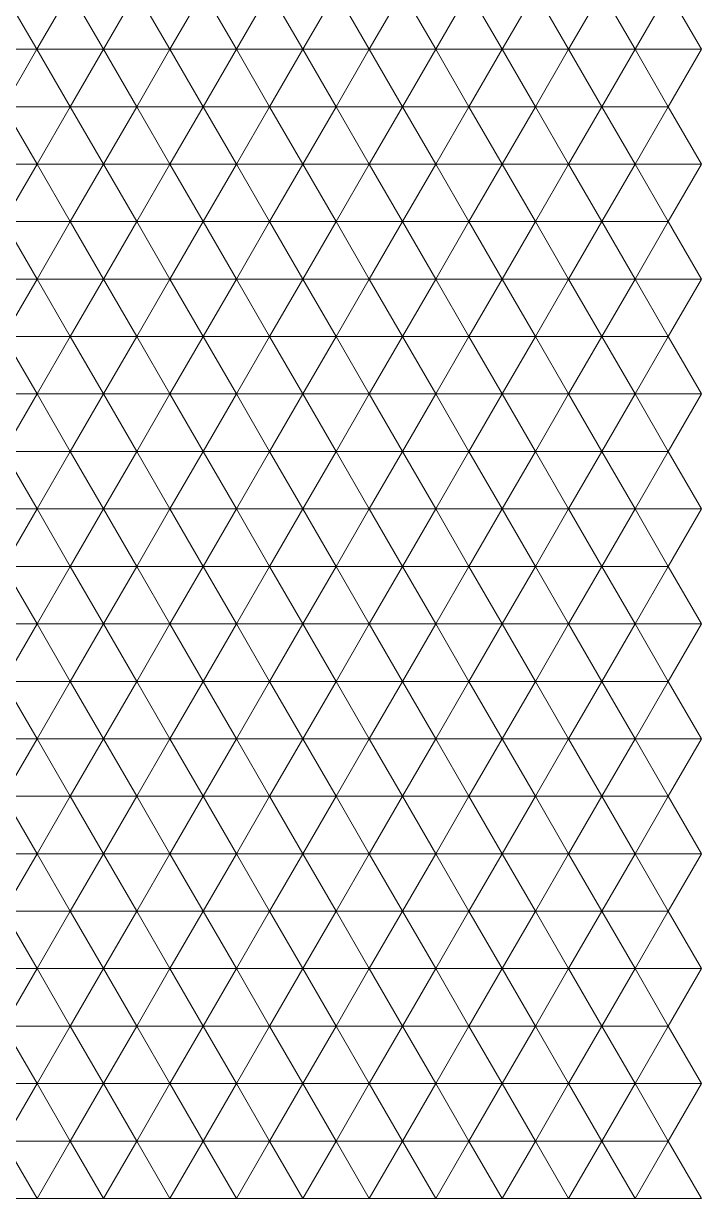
# Model space of a CAD drawing. Extents: x 1.2 to 53.9, y -43.5 to 3.2.
# Drawn here: x 21.787 to 23.831, y -43.174 to -39.633 of the extents above; entities that cross this region are included whole.
import ezdxf

# ---------------------------------------------------------------- set-up
doc = ezdxf.new("R2010")
doc.units = 0
doc.header["$MEASUREMENT"] = 0
doc.layers.add('layer', color=7, linetype='Continuous')

msp = doc.modelspace()

# ---------------------------------------------------------------- linework, layer by layer
at = {"layer": 'layer', "color": 47, "lineweight": 9}
for points in [[(21.6274, -39.7105), (21.8277, -39.7104), (21.7271, -39.5375)], [(21.7271, -39.5375), (21.8277, -39.7104), (21.9274, -39.5372)], [(21.8277, -39.7104), (22.028, -39.7103), (21.9274, -39.5372)], [(21.9274, -39.5372), (22.028, -39.7103), (22.1279, -39.5371)], [(22.028, -39.7103), (22.2284, -39.7102), (22.1279, -39.5371)], [(22.1279, -39.5371), (22.2284, -39.7102), (22.3283, -39.537)], [(22.2284, -39.7102), (22.4288, -39.7102), (22.3283, -39.537)], [(22.3283, -39.537), (22.4288, -39.7102), (22.5287, -39.5369)], [(22.4288, -39.7102), (22.6291, -39.7102), (22.5287, -39.5369)], [(22.5287, -39.5369), (22.6291, -39.7102), (22.7292, -39.5369)], [(22.6291, -39.7102), (22.8295, -39.7102), (22.7292, -39.5369)], [(22.7292, -39.5369), (22.8295, -39.7102), (22.9295, -39.5369)], [(22.8295, -39.7102), (23.0298, -39.7102), (22.9295, -39.5369)], [(22.9295, -39.5369), (23.0298, -39.7102), (23.1299, -39.5369)], [(23.0298, -39.7102), (23.2301, -39.7102), (23.1299, -39.5369)], [(23.1299, -39.5369), (23.2301, -39.7102), (23.3302, -39.537)], [(23.2301, -39.7102), (23.4304, -39.7102), (23.3302, -39.537)], [(23.3302, -39.537), (23.4304, -39.7102), (23.5305, -39.537)], [(23.4304, -39.7102), (23.6307, -39.7102), (23.5305, -39.537)], [(23.5305, -39.537), (23.6307, -39.7102), (23.7308, -39.537)], [(23.6307, -39.7102), (23.831, -39.7102), (23.7308, -39.537)], [(21.6274, -39.7105), (21.7278, -39.8835), (21.8277, -39.7104)], [(21.7278, -39.8835), (21.9281, -39.8835), (21.8277, -39.7104)], [(21.8277, -39.7104), (21.9281, -39.8835), (22.028, -39.7103)], [(21.9281, -39.8835), (22.1284, -39.8834), (22.028, -39.7103)], [(22.028, -39.7103), (22.1284, -39.8834), (22.2284, -39.7102)], [(22.1284, -39.8834), (22.3287, -39.8834), (22.2284, -39.7102)], [(22.2284, -39.7102), (22.3287, -39.8834), (22.4288, -39.7102)], [(22.3287, -39.8834), (22.529, -39.8834), (22.4288, -39.7102)], [(22.4288, -39.7102), (22.529, -39.8834), (22.6291, -39.7102)], [(22.529, -39.8834), (22.7293, -39.8834), (22.6291, -39.7102)], [(22.6291, -39.7102), (22.7293, -39.8834), (22.8295, -39.7102)], [(22.7293, -39.8834), (22.9297, -39.8834), (22.8295, -39.7102)], [(22.8295, -39.7102), (22.9297, -39.8834), (23.0298, -39.7102)], [(22.9297, -39.8834), (23.13, -39.8834), (23.0298, -39.7102)], [(23.0298, -39.7102), (23.13, -39.8834), (23.2301, -39.7102)], [(23.13, -39.8834), (23.3302, -39.8834), (23.2301, -39.7102)], [(23.2301, -39.7102), (23.3302, -39.8834), (23.4304, -39.7102)], [(23.3302, -39.8834), (23.5305, -39.8834), (23.4304, -39.7102)], [(23.4304, -39.7102), (23.5305, -39.8834), (23.6307, -39.7102)], [(23.5305, -39.8834), (23.7308, -39.8834), (23.6307, -39.7102)], [(23.6307, -39.7102), (23.7308, -39.8834), (23.831, -39.7102)], [(21.6277, -40.0567), (21.828, -40.0566), (21.7278, -39.8835)], [(21.7278, -39.8835), (21.828, -40.0566), (21.9281, -39.8835)], [(21.828, -40.0566), (22.0283, -40.0566), (21.9281, -39.8835)], [(21.9281, -39.8835), (22.0283, -40.0566), (22.1284, -39.8834)], [(22.0283, -40.0566), (22.2286, -40.0566), (22.1284, -39.8834)], [(22.1284, -39.8834), (22.2286, -40.0566), (22.3287, -39.8834)], [(22.2286, -40.0566), (22.4289, -40.0566), (22.3287, -39.8834)], [(22.3287, -39.8834), (22.4289, -40.0566), (22.529, -39.8834)], [(22.4289, -40.0566), (22.6292, -40.0566), (22.529, -39.8834)], [(22.529, -39.8834), (22.6292, -40.0566), (22.7293, -39.8834)], [(22.6292, -40.0566), (22.8295, -40.0566), (22.7293, -39.8834)], [(22.7293, -39.8834), (22.8295, -40.0566), (22.9297, -39.8834)], [(22.8295, -40.0566), (23.0298, -40.0566), (22.9297, -39.8834)], [(22.9297, -39.8834), (23.0298, -40.0566), (23.13, -39.8834)], [(23.0298, -40.0566), (23.2301, -40.0566), (23.13, -39.8834)], [(23.13, -39.8834), (23.2301, -40.0566), (23.3302, -39.8834)], [(23.2301, -40.0566), (23.4304, -40.0566), (23.3302, -39.8834)], [(23.3302, -39.8834), (23.4304, -40.0566), (23.5305, -39.8834)], [(23.4304, -40.0566), (23.6307, -40.0566), (23.5305, -39.8834)], [(23.5305, -39.8834), (23.6307, -40.0566), (23.7308, -39.8834)], [(23.6307, -40.0566), (23.831, -40.0566), (23.7308, -39.8834)], [(21.6277, -40.0567), (21.7279, -40.2298), (21.828, -40.0566)], [(21.7279, -40.2298), (21.9282, -40.2298), (21.828, -40.0566)], [(21.828, -40.0566), (21.9282, -40.2298), (22.0283, -40.0566)], [(21.9282, -40.2298), (22.1285, -40.2298), (22.0283, -40.0566)], [(22.0283, -40.0566), (22.1285, -40.2298), (22.2286, -40.0566)], [(22.1285, -40.2298), (22.3288, -40.2298), (22.2286, -40.0566)], [(22.2286, -40.0566), (22.3288, -40.2298), (22.4289, -40.0566)], [(22.3288, -40.2298), (22.5291, -40.2298), (22.4289, -40.0566)], [(22.4289, -40.0566), (22.5291, -40.2298), (22.6292, -40.0566)], [(22.5291, -40.2298), (22.7294, -40.2298), (22.6292, -40.0566)], [(22.6292, -40.0566), (22.7294, -40.2298), (22.8295, -40.0566)], [(22.7294, -40.2298), (22.9297, -40.2298), (22.8295, -40.0566)], [(22.8295, -40.0566), (22.9297, -40.2298), (23.0298, -40.0566)], [(22.9297, -40.2298), (23.13, -40.2298), (23.0298, -40.0566)], [(23.0298, -40.0566), (23.13, -40.2298), (23.2301, -40.0566)], [(23.13, -40.2298), (23.3303, -40.2298), (23.2301, -40.0566)], [(23.2301, -40.0566), (23.3303, -40.2298), (23.4304, -40.0566)], [(23.3303, -40.2298), (23.5305, -40.2298), (23.4304, -40.0566)], [(23.4304, -40.0566), (23.5305, -40.2298), (23.6307, -40.0566)], [(23.5305, -40.2298), (23.7308, -40.2298), (23.6307, -40.0566)], [(23.6307, -40.0566), (23.7308, -40.2298), (23.831, -40.0566)], [(21.6278, -40.403), (21.8281, -40.403), (21.7279, -40.2298)], [(21.7279, -40.2298), (21.8281, -40.403), (21.9282, -40.2298)], [(21.8281, -40.403), (22.0284, -40.403), (21.9282, -40.2298)], [(21.9282, -40.2298), (22.0284, -40.403), (22.1285, -40.2298)], [(22.0284, -40.403), (22.2287, -40.403), (22.1285, -40.2298)], [(22.1285, -40.2298), (22.2287, -40.403), (22.3288, -40.2298)], [(22.2287, -40.403), (22.429, -40.403), (22.3288, -40.2298)], [(22.3288, -40.2298), (22.429, -40.403), (22.5291, -40.2298)], [(22.429, -40.403), (22.6293, -40.403), (22.5291, -40.2298)], [(22.5291, -40.2298), (22.6293, -40.403), (22.7294, -40.2298)], [(22.6293, -40.403), (22.8295, -40.403), (22.7294, -40.2298)], [(22.7294, -40.2298), (22.8295, -40.403), (22.9297, -40.2298)], [(22.8295, -40.403), (23.0298, -40.403), (22.9297, -40.2298)], [(22.9297, -40.2298), (23.0298, -40.403), (23.13, -40.2298)], [(23.0298, -40.403), (23.2301, -40.403), (23.13, -40.2298)], [(23.13, -40.2298), (23.2301, -40.403), (23.3303, -40.2298)], [(23.2301, -40.403), (23.4304, -40.403), (23.3303, -40.2298)], [(23.3303, -40.2298), (23.4304, -40.403), (23.5305, -40.2298)], [(23.4304, -40.403), (23.6307, -40.403), (23.5305, -40.2298)], [(23.5305, -40.2298), (23.6307, -40.403), (23.7308, -40.2298)], [(23.6307, -40.403), (23.831, -40.403), (23.7308, -40.2298)], [(21.6278, -40.403), (21.728, -40.5762), (21.8281, -40.403)], [(21.728, -40.5762), (21.9283, -40.5762), (21.8281, -40.403)], [(21.8281, -40.403), (21.9283, -40.5762), (22.0284, -40.403)], [(21.9283, -40.5762), (22.1285, -40.5762), (22.0284, -40.403)], [(22.0284, -40.403), (22.1285, -40.5762), (22.2287, -40.403)], [(22.1285, -40.5762), (22.3288, -40.5762), (22.2287, -40.403)], [(22.2287, -40.403), (22.3288, -40.5762), (22.429, -40.403)], [(22.3288, -40.5762), (22.5291, -40.5762), (22.429, -40.403)], [(22.429, -40.403), (22.5291, -40.5762), (22.6293, -40.403)], [(22.5291, -40.5762), (22.7294, -40.5762), (22.6293, -40.403)], [(22.6293, -40.403), (22.7294, -40.5762), (22.8295, -40.403)], [(22.7294, -40.5762), (22.9297, -40.5762), (22.8295, -40.403)], [(22.8295, -40.403), (22.9297, -40.5762), (23.0298, -40.403)], [(22.9297, -40.5762), (23.13, -40.5762), (23.0298, -40.403)], [(23.0298, -40.403), (23.13, -40.5762), (23.2301, -40.403)], [(23.13, -40.5762), (23.3303, -40.5762), (23.2301, -40.403)], [(23.2301, -40.403), (23.3303, -40.5762), (23.4304, -40.403)], [(23.3303, -40.5762), (23.5305, -40.5762), (23.4304, -40.403)], [(23.4304, -40.403), (23.5305, -40.5762), (23.6307, -40.403)], [(23.5305, -40.5762), (23.7308, -40.5762), (23.6307, -40.403)], [(23.6307, -40.403), (23.7308, -40.5762), (23.831, -40.403)], [(21.6278, -40.7494), (21.8281, -40.7494), (21.728, -40.5762)], [(21.728, -40.5762), (21.8281, -40.7494), (21.9283, -40.5762)], [(21.8281, -40.7494), (22.0284, -40.7494), (21.9283, -40.5762)], [(21.9283, -40.5762), (22.0284, -40.7494), (22.1285, -40.5762)], [(22.0284, -40.7494), (22.2287, -40.7494), (22.1285, -40.5762)], [(22.1285, -40.5762), (22.2287, -40.7494), (22.3288, -40.5762)], [(22.2287, -40.7494), (22.429, -40.7494), (22.3288, -40.5762)], [(22.3288, -40.5762), (22.429, -40.7494), (22.5291, -40.5762)], [(22.429, -40.7494), (22.6293, -40.7494), (22.5291, -40.5762)], [(22.5291, -40.5762), (22.6293, -40.7494), (22.7294, -40.5762)], [(22.6293, -40.7494), (22.8295, -40.7494), (22.7294, -40.5762)], [(22.7294, -40.5762), (22.8295, -40.7494), (22.9297, -40.5762)], [(22.8295, -40.7494), (23.0298, -40.7494), (22.9297, -40.5762)], [(22.9297, -40.5762), (23.0298, -40.7494), (23.13, -40.5762)], [(23.0298, -40.7494), (23.2301, -40.7494), (23.13, -40.5762)], [(23.13, -40.5762), (23.2301, -40.7494), (23.3303, -40.5762)], [(23.2301, -40.7494), (23.4304, -40.7494), (23.3303, -40.5762)], [(23.3303, -40.5762), (23.4304, -40.7494), (23.5305, -40.5762)], [(23.4304, -40.7494), (23.6307, -40.7494), (23.5305, -40.5762)], [(23.5305, -40.5762), (23.6307, -40.7494), (23.7308, -40.5762)], [(23.6307, -40.7494), (23.831, -40.7494), (23.7308, -40.5762)], [(21.6278, -40.7494), (21.728, -40.9226), (21.8281, -40.7494)], [(21.728, -40.9226), (21.9283, -40.9226), (21.8281, -40.7494)], [(21.8281, -40.7494), (21.9283, -40.9226), (22.0284, -40.7494)], [(21.9283, -40.9226), (22.1285, -40.9226), (22.0284, -40.7494)], [(22.0284, -40.7494), (22.1285, -40.9226), (22.2287, -40.7494)], [(22.1285, -40.9226), (22.3288, -40.9226), (22.2287, -40.7494)], [(22.2287, -40.7494), (22.3288, -40.9226), (22.429, -40.7494)], [(22.3288, -40.9226), (22.5291, -40.9226), (22.429, -40.7494)], [(22.429, -40.7494), (22.5291, -40.9226), (22.6293, -40.7494)], [(22.5291, -40.9226), (22.7294, -40.9226), (22.6293, -40.7494)], [(22.6293, -40.7494), (22.7294, -40.9226), (22.8295, -40.7494)], [(22.7294, -40.9226), (22.9297, -40.9226), (22.8295, -40.7494)], [(22.8295, -40.7494), (22.9297, -40.9226), (23.0298, -40.7494)], [(22.9297, -40.9226), (23.13, -40.9226), (23.0298, -40.7494)], [(23.0298, -40.7494), (23.13, -40.9226), (23.2301, -40.7494)], [(23.13, -40.9226), (23.3303, -40.9226), (23.2301, -40.7494)], [(23.2301, -40.7494), (23.3303, -40.9226), (23.4304, -40.7494)], [(23.3303, -40.9226), (23.5305, -40.9226), (23.4304, -40.7494)], [(23.4304, -40.7494), (23.5305, -40.9226), (23.6307, -40.7494)], [(23.5305, -40.9226), (23.7308, -40.9226), (23.6307, -40.7494)], [(23.6307, -40.7494), (23.7308, -40.9226), (23.831, -40.7494)], [(21.6278, -41.0958), (21.8281, -41.0958), (21.728, -40.9226)], [(21.728, -40.9226), (21.8281, -41.0958), (21.9283, -40.9226)], [(21.8281, -41.0958), (22.0284, -41.0958), (21.9283, -40.9226)], [(21.9283, -40.9226), (22.0284, -41.0958), (22.1285, -40.9226)], [(22.0284, -41.0958), (22.2287, -41.0958), (22.1285, -40.9226)], [(22.1285, -40.9226), (22.2287, -41.0958), (22.3288, -40.9226)], [(22.2287, -41.0958), (22.429, -41.0958), (22.3288, -40.9226)], [(22.3288, -40.9226), (22.429, -41.0958), (22.5291, -40.9226)], [(22.429, -41.0958), (22.6293, -41.0958), (22.5291, -40.9226)], [(22.5291, -40.9226), (22.6293, -41.0958), (22.7294, -40.9226)], [(22.6293, -41.0958), (22.8295, -41.0958), (22.7294, -40.9226)], [(22.7294, -40.9226), (22.8295, -41.0958), (22.9297, -40.9226)], [(22.8295, -41.0958), (23.0298, -41.0958), (22.9297, -40.9226)], [(22.9297, -40.9226), (23.0298, -41.0958), (23.13, -40.9226)], [(23.0298, -41.0958), (23.2301, -41.0958), (23.13, -40.9226)], [(23.13, -40.9226), (23.2301, -41.0958), (23.3303, -40.9226)], [(23.2301, -41.0958), (23.4304, -41.0958), (23.3303, -40.9226)], [(23.3303, -40.9226), (23.4304, -41.0958), (23.5305, -40.9226)], [(23.4304, -41.0958), (23.6307, -41.0958), (23.5305, -40.9226)], [(23.5305, -40.9226), (23.6307, -41.0958), (23.7308, -40.9226)], [(23.6307, -41.0958), (23.831, -41.0958), (23.7308, -40.9226)], [(21.6278, -41.0958), (21.728, -41.269), (21.8281, -41.0958)], [(21.728, -41.269), (21.9283, -41.269), (21.8281, -41.0958)], [(21.8281, -41.0958), (21.9283, -41.269), (22.0284, -41.0958)], [(21.9283, -41.269), (22.1286, -41.269), (22.0284, -41.0958)], [(22.0284, -41.0958), (22.1286, -41.269), (22.2287, -41.0958)], [(22.1286, -41.269), (22.3288, -41.269), (22.2287, -41.0958)], [(22.2287, -41.0958), (22.3288, -41.269), (22.429, -41.0958)], [(22.3288, -41.269), (22.5291, -41.269), (22.429, -41.0958)], [(22.429, -41.0958), (22.5291, -41.269), (22.6293, -41.0958)], [(22.5291, -41.269), (22.7294, -41.269), (22.6293, -41.0958)], [(22.6293, -41.0958), (22.7294, -41.269), (22.8295, -41.0958)], [(22.7294, -41.269), (22.9297, -41.269), (22.8295, -41.0958)], [(22.8295, -41.0958), (22.9297, -41.269), (23.0298, -41.0958)], [(22.9297, -41.269), (23.13, -41.269), (23.0298, -41.0958)], [(23.0298, -41.0958), (23.13, -41.269), (23.2301, -41.0958)], [(23.13, -41.269), (23.3303, -41.269), (23.2301, -41.0958)], [(23.2301, -41.0958), (23.3303, -41.269), (23.4304, -41.0958)], [(23.3303, -41.269), (23.5305, -41.269), (23.4304, -41.0958)], [(23.4304, -41.0958), (23.5305, -41.269), (23.6307, -41.0958)], [(23.5305, -41.269), (23.7308, -41.269), (23.6307, -41.0958)], [(23.6307, -41.0958), (23.7308, -41.269), (23.831, -41.0958)], [(21.6278, -41.4422), (21.8281, -41.4422), (21.728, -41.269)], [(21.728, -41.269), (21.8281, -41.4422), (21.9283, -41.269)], [(21.8281, -41.4422), (22.0284, -41.4422), (21.9283, -41.269)], [(21.9283, -41.269), (22.0284, -41.4422), (22.1286, -41.269)], [(22.0284, -41.4422), (22.2287, -41.4422), (22.1286, -41.269)], [(22.1286, -41.269), (22.2287, -41.4422), (22.3288, -41.269)], [(22.2287, -41.4422), (22.429, -41.4422), (22.3288, -41.269)], [(22.3288, -41.269), (22.429, -41.4422), (22.5291, -41.269)], [(22.429, -41.4422), (22.6293, -41.4422), (22.5291, -41.269)], [(22.5291, -41.269), (22.6293, -41.4422), (22.7294, -41.269)], [(22.6293, -41.4422), (22.8295, -41.4422), (22.7294, -41.269)], [(22.7294, -41.269), (22.8295, -41.4422), (22.9297, -41.269)], [(22.8295, -41.4422), (23.0298, -41.4422), (22.9297, -41.269)], [(22.9297, -41.269), (23.0298, -41.4422), (23.13, -41.269)], [(23.0298, -41.4422), (23.2301, -41.4422), (23.13, -41.269)], [(23.13, -41.269), (23.2301, -41.4422), (23.3303, -41.269)], [(23.2301, -41.4422), (23.4304, -41.4422), (23.3303, -41.269)], [(23.3303, -41.269), (23.4304, -41.4422), (23.5305, -41.269)], [(23.4304, -41.4422), (23.6307, -41.4422), (23.5305, -41.269)], [(23.5305, -41.269), (23.6307, -41.4422), (23.7308, -41.269)], [(23.6307, -41.4422), (23.831, -41.4422), (23.7308, -41.269)], [(21.6278, -41.4422), (21.728, -41.6155), (21.8281, -41.4422)], [(21.728, -41.6155), (21.9283, -41.6155), (21.8281, -41.4422)], [(21.8281, -41.4422), (21.9283, -41.6155), (22.0284, -41.4422)], [(21.9283, -41.6155), (22.1286, -41.6155), (22.0284, -41.4422)], [(22.0284, -41.4422), (22.1286, -41.6155), (22.2287, -41.4422)], [(22.1286, -41.6155), (22.3288, -41.6155), (22.2287, -41.4422)], [(22.2287, -41.4422), (22.3288, -41.6155), (22.429, -41.4422)], [(22.3288, -41.6155), (22.5291, -41.6155), (22.429, -41.4422)], [(22.429, -41.4422), (22.5291, -41.6155), (22.6293, -41.4422)], [(22.5291, -41.6155), (22.7294, -41.6155), (22.6293, -41.4422)], [(22.6293, -41.4422), (22.7294, -41.6155), (22.8295, -41.4422)], [(22.7294, -41.6155), (22.9297, -41.6155), (22.8295, -41.4422)], [(22.8295, -41.4422), (22.9297, -41.6155), (23.0298, -41.4422)], [(22.9297, -41.6155), (23.13, -41.6155), (23.0298, -41.4422)], [(23.0298, -41.4422), (23.13, -41.6155), (23.2301, -41.4422)], [(23.13, -41.6155), (23.3303, -41.6155), (23.2301, -41.4422)], [(23.2301, -41.4422), (23.3303, -41.6155), (23.4304, -41.4422)], [(23.3303, -41.6155), (23.5305, -41.6155), (23.4304, -41.4422)], [(23.4304, -41.4422), (23.5305, -41.6155), (23.6307, -41.4422)], [(23.5305, -41.6155), (23.7308, -41.6155), (23.6307, -41.4422)], [(23.6307, -41.4422), (23.7308, -41.6155), (23.831, -41.4422)], [(21.6278, -41.7887), (21.8281, -41.7887), (21.728, -41.6155)], [(21.728, -41.6155), (21.8281, -41.7887), (21.9283, -41.6155)], [(21.8281, -41.7887), (22.0284, -41.7887), (21.9283, -41.6155)], [(21.9283, -41.6155), (22.0284, -41.7887), (22.1286, -41.6155)], [(22.0284, -41.7887), (22.2287, -41.7887), (22.1286, -41.6155)], [(22.1286, -41.6155), (22.2287, -41.7887), (22.3288, -41.6155)], [(22.2287, -41.7887), (22.429, -41.7887), (22.3288, -41.6155)], [(22.3288, -41.6155), (22.429, -41.7887), (22.5291, -41.6155)], [(22.429, -41.7887), (22.6293, -41.7887), (22.5291, -41.6155)], [(22.5291, -41.6155), (22.6293, -41.7887), (22.7294, -41.6155)], [(22.6293, -41.7887), (22.8295, -41.7887), (22.7294, -41.6155)], [(22.7294, -41.6155), (22.8295, -41.7887), (22.9297, -41.6155)], [(22.8295, -41.7887), (23.0298, -41.7887), (22.9297, -41.6155)], [(22.9297, -41.6155), (23.0298, -41.7887), (23.13, -41.6155)], [(23.0298, -41.7887), (23.2301, -41.7887), (23.13, -41.6155)], [(23.13, -41.6155), (23.2301, -41.7887), (23.3303, -41.6155)], [(23.2301, -41.7887), (23.4304, -41.7887), (23.3303, -41.6155)], [(23.3303, -41.6155), (23.4304, -41.7887), (23.5305, -41.6155)], [(23.4304, -41.7887), (23.6307, -41.7887), (23.5305, -41.6155)], [(23.5305, -41.6155), (23.6307, -41.7887), (23.7308, -41.6155)], [(23.6307, -41.7887), (23.831, -41.7887), (23.7308, -41.6155)], [(21.6278, -41.7887), (21.728, -41.9619), (21.8281, -41.7887)], [(21.728, -41.9619), (21.9283, -41.9619), (21.8281, -41.7887)], [(21.8281, -41.7887), (21.9283, -41.9619), (22.0284, -41.7887)], [(21.9283, -41.9619), (22.1286, -41.9619), (22.0284, -41.7887)], [(22.0284, -41.7887), (22.1286, -41.9619), (22.2287, -41.7887)], [(22.1286, -41.9619), (22.3288, -41.9619), (22.2287, -41.7887)], [(22.2287, -41.7887), (22.3288, -41.9619), (22.429, -41.7887)], [(22.3288, -41.9619), (22.5291, -41.9619), (22.429, -41.7887)], [(22.429, -41.7887), (22.5291, -41.9619), (22.6293, -41.7887)], [(22.5291, -41.9619), (22.7294, -41.9619), (22.6293, -41.7887)], [(22.6293, -41.7887), (22.7294, -41.9619), (22.8295, -41.7887)], [(22.7294, -41.9619), (22.9297, -41.9619), (22.8295, -41.7887)], [(22.8295, -41.7887), (22.9297, -41.9619), (23.0298, -41.7887)], [(22.9297, -41.9619), (23.13, -41.9619), (23.0298, -41.7887)], [(23.0298, -41.7887), (23.13, -41.9619), (23.2301, -41.7887)], [(23.13, -41.9619), (23.3303, -41.9619), (23.2301, -41.7887)], [(23.2301, -41.7887), (23.3303, -41.9619), (23.4304, -41.7887)], [(23.3303, -41.9619), (23.5305, -41.9619), (23.4304, -41.7887)], [(23.4304, -41.7887), (23.5305, -41.9619), (23.6307, -41.7887)], [(23.5305, -41.9619), (23.7308, -41.9619), (23.6307, -41.7887)], [(23.6307, -41.7887), (23.7308, -41.9619), (23.831, -41.7887)], [(21.6278, -42.1351), (21.8281, -42.1351), (21.728, -41.9619)], [(21.728, -41.9619), (21.8281, -42.1351), (21.9283, -41.9619)], [(21.8281, -42.1351), (22.0284, -42.1351), (21.9283, -41.9619)], [(21.9283, -41.9619), (22.0284, -42.1351), (22.1286, -41.9619)], [(22.0284, -42.1351), (22.2287, -42.1351), (22.1286, -41.9619)], [(22.1286, -41.9619), (22.2287, -42.1351), (22.3288, -41.9619)], [(22.2287, -42.1351), (22.429, -42.1351), (22.3288, -41.9619)], [(22.3288, -41.9619), (22.429, -42.1351), (22.5291, -41.9619)], [(22.429, -42.1351), (22.6293, -42.1351), (22.5291, -41.9619)], [(22.5291, -41.9619), (22.6293, -42.1351), (22.7294, -41.9619)], [(22.6293, -42.1351), (22.8295, -42.1351), (22.7294, -41.9619)], [(22.7294, -41.9619), (22.8295, -42.1351), (22.9297, -41.9619)], [(22.8295, -42.1351), (23.0298, -42.1351), (22.9297, -41.9619)], [(22.9297, -41.9619), (23.0298, -42.1351), (23.13, -41.9619)], [(23.0298, -42.1351), (23.2301, -42.1351), (23.13, -41.9619)], [(23.13, -41.9619), (23.2301, -42.1351), (23.3303, -41.9619)], [(23.2301, -42.1351), (23.4304, -42.1351), (23.3303, -41.9619)], [(23.3303, -41.9619), (23.4304, -42.1351), (23.5305, -41.9619)], [(23.4304, -42.1351), (23.6307, -42.1351), (23.5305, -41.9619)], [(23.5305, -41.9619), (23.6307, -42.1351), (23.7308, -41.9619)], [(23.6307, -42.1351), (23.831, -42.1351), (23.7308, -41.9619)], [(21.6278, -42.1351), (21.728, -42.3083), (21.8281, -42.1351)], [(21.728, -42.3083), (21.9283, -42.3083), (21.8281, -42.1351)], [(21.8281, -42.1351), (21.9283, -42.3083), (22.0284, -42.1351)], [(21.9283, -42.3083), (22.1286, -42.3083), (22.0284, -42.1351)], [(22.0284, -42.1351), (22.1286, -42.3083), (22.2287, -42.1351)], [(22.1286, -42.3083), (22.3288, -42.3083), (22.2287, -42.1351)], [(22.2287, -42.1351), (22.3288, -42.3083), (22.429, -42.1351)], [(22.3288, -42.3083), (22.5291, -42.3083), (22.429, -42.1351)], [(22.429, -42.1351), (22.5291, -42.3083), (22.6293, -42.1351)], [(22.5291, -42.3083), (22.7294, -42.3083), (22.6293, -42.1351)], [(22.6293, -42.1351), (22.7294, -42.3083), (22.8295, -42.1351)], [(22.7294, -42.3083), (22.9297, -42.3083), (22.8295, -42.1351)], [(22.8295, -42.1351), (22.9297, -42.3083), (23.0298, -42.1351)], [(22.9297, -42.3083), (23.13, -42.3083), (23.0298, -42.1351)], [(23.0298, -42.1351), (23.13, -42.3083), (23.2301, -42.1351)], [(23.13, -42.3083), (23.3303, -42.3083), (23.2301, -42.1351)], [(23.2301, -42.1351), (23.3303, -42.3083), (23.4304, -42.1351)], [(23.3303, -42.3083), (23.5305, -42.3083), (23.4304, -42.1351)], [(23.4304, -42.1351), (23.5305, -42.3083), (23.6307, -42.1351)], [(23.5305, -42.3083), (23.7308, -42.3083), (23.6307, -42.1351)], [(23.6307, -42.1351), (23.7308, -42.3083), (23.831, -42.1351)], [(21.6278, -42.4815), (21.8281, -42.4815), (21.728, -42.3083)], [(21.728, -42.3083), (21.8281, -42.4815), (21.9283, -42.3083)], [(21.8281, -42.4815), (22.0284, -42.4815), (21.9283, -42.3083)], [(21.9283, -42.3083), (22.0284, -42.4815), (22.1286, -42.3083)], [(22.0284, -42.4815), (22.2287, -42.4815), (22.1286, -42.3083)], [(22.1286, -42.3083), (22.2287, -42.4815), (22.3288, -42.3083)], [(22.2287, -42.4815), (22.429, -42.4815), (22.3288, -42.3083)], [(22.3288, -42.3083), (22.429, -42.4815), (22.5291, -42.3083)], [(22.429, -42.4815), (22.6293, -42.4815), (22.5291, -42.3083)], [(22.5291, -42.3083), (22.6293, -42.4815), (22.7294, -42.3083)], [(22.6293, -42.4815), (22.8295, -42.4815), (22.7294, -42.3083)], [(22.7294, -42.3083), (22.8295, -42.4815), (22.9297, -42.3083)], [(22.8295, -42.4815), (23.0298, -42.4815), (22.9297, -42.3083)], [(22.9297, -42.3083), (23.0298, -42.4815), (23.13, -42.3083)], [(23.0298, -42.4815), (23.2301, -42.4815), (23.13, -42.3083)], [(23.13, -42.3083), (23.2301, -42.4815), (23.3303, -42.3083)], [(23.2301, -42.4815), (23.4304, -42.4815), (23.3303, -42.3083)], [(23.3303, -42.3083), (23.4304, -42.4815), (23.5305, -42.3083)], [(23.4304, -42.4815), (23.6307, -42.4815), (23.5305, -42.3083)], [(23.5305, -42.3083), (23.6307, -42.4815), (23.7308, -42.3083)], [(23.6307, -42.4815), (23.831, -42.4815), (23.7308, -42.3083)], [(21.6278, -42.4815), (21.728, -42.6547), (21.8281, -42.4815)], [(21.728, -42.6547), (21.9283, -42.6547), (21.8281, -42.4815)], [(21.8281, -42.4815), (21.9283, -42.6547), (22.0284, -42.4815)], [(21.9283, -42.6547), (22.1286, -42.6547), (22.0284, -42.4815)], [(22.0284, -42.4815), (22.1286, -42.6547), (22.2287, -42.4815)], [(22.1286, -42.6547), (22.3288, -42.6547), (22.2287, -42.4815)], [(22.2287, -42.4815), (22.3288, -42.6547), (22.429, -42.4815)], [(22.3288, -42.6547), (22.5291, -42.6547), (22.429, -42.4815)], [(22.429, -42.4815), (22.5291, -42.6547), (22.6293, -42.4815)], [(22.5291, -42.6547), (22.7294, -42.6547), (22.6293, -42.4815)], [(22.6293, -42.4815), (22.7294, -42.6547), (22.8295, -42.4815)], [(22.7294, -42.6547), (22.9297, -42.6547), (22.8295, -42.4815)], [(22.8295, -42.4815), (22.9297, -42.6547), (23.0298, -42.4815)], [(22.9297, -42.6547), (23.13, -42.6547), (23.0298, -42.4815)], [(23.0298, -42.4815), (23.13, -42.6547), (23.2301, -42.4815)], [(23.13, -42.6547), (23.3303, -42.6547), (23.2301, -42.4815)], [(23.2301, -42.4815), (23.3303, -42.6547), (23.4304, -42.4815)], [(23.3303, -42.6547), (23.5305, -42.6547), (23.4304, -42.4815)], [(23.4304, -42.4815), (23.5305, -42.6547), (23.6307, -42.4815)], [(23.5305, -42.6547), (23.7308, -42.6547), (23.6307, -42.4815)], [(23.6307, -42.4815), (23.7308, -42.6547), (23.831, -42.4815)], [(21.6278, -42.8279), (21.8281, -42.8279), (21.728, -42.6547)], [(21.728, -42.6547), (21.8281, -42.8279), (21.9283, -42.6547)], [(21.8281, -42.8279), (22.0284, -42.8279), (21.9283, -42.6547)], [(21.9283, -42.6547), (22.0284, -42.8279), (22.1286, -42.6547)], [(22.0284, -42.8279), (22.2287, -42.8279), (22.1286, -42.6547)], [(22.1286, -42.6547), (22.2287, -42.8279), (22.3288, -42.6547)], [(22.2287, -42.8279), (22.429, -42.8279), (22.3288, -42.6547)], [(22.3288, -42.6547), (22.429, -42.8279), (22.5291, -42.6547)], [(22.429, -42.8279), (22.6293, -42.8279), (22.5291, -42.6547)], [(22.5291, -42.6547), (22.6293, -42.8279), (22.7294, -42.6547)], [(22.6293, -42.8279), (22.8295, -42.8279), (22.7294, -42.6547)], [(22.7294, -42.6547), (22.8295, -42.8279), (22.9297, -42.6547)], [(22.8295, -42.8279), (23.0298, -42.8279), (22.9297, -42.6547)], [(22.9297, -42.6547), (23.0298, -42.8279), (23.13, -42.6547)], [(23.0298, -42.8279), (23.2301, -42.8279), (23.13, -42.6547)], [(23.13, -42.6547), (23.2301, -42.8279), (23.3303, -42.6547)], [(23.2301, -42.8279), (23.4304, -42.8279), (23.3303, -42.6547)], [(23.3303, -42.6547), (23.4304, -42.8279), (23.5305, -42.6547)], [(23.4304, -42.8279), (23.6307, -42.8279), (23.5305, -42.6547)], [(23.5305, -42.6547), (23.6307, -42.8279), (23.7308, -42.6547)], [(23.6307, -42.8279), (23.831, -42.8279), (23.7308, -42.6547)], [(21.6278, -42.8279), (21.728, -43.0011), (21.8281, -42.8279)], [(21.728, -43.0011), (21.9283, -43.0011), (21.8281, -42.8279)], [(21.8281, -42.8279), (21.9283, -43.0011), (22.0284, -42.8279)], [(21.9283, -43.0011), (22.1286, -43.0011), (22.0284, -42.8279)], [(22.0284, -42.8279), (22.1286, -43.0011), (22.2287, -42.8279)], [(22.1286, -43.0011), (22.3288, -43.0011), (22.2287, -42.8279)], [(22.2287, -42.8279), (22.3288, -43.0011), (22.429, -42.8279)], [(22.3288, -43.0011), (22.5291, -43.0011), (22.429, -42.8279)], [(22.429, -42.8279), (22.5291, -43.0011), (22.6293, -42.8279)], [(22.5291, -43.0011), (22.7294, -43.0011), (22.6293, -42.8279)], [(22.6293, -42.8279), (22.7294, -43.0011), (22.8295, -42.8279)], [(22.7294, -43.0011), (22.9297, -43.0011), (22.8295, -42.8279)], [(22.8295, -42.8279), (22.9297, -43.0011), (23.0298, -42.8279)], [(22.9297, -43.0011), (23.13, -43.0011), (23.0298, -42.8279)], [(23.0298, -42.8279), (23.13, -43.0011), (23.2301, -42.8279)], [(23.13, -43.0011), (23.3303, -43.0011), (23.2301, -42.8279)], [(23.2301, -42.8279), (23.3303, -43.0011), (23.4304, -42.8279)], [(23.3303, -43.0011), (23.5305, -43.0011), (23.4304, -42.8279)], [(23.4304, -42.8279), (23.5305, -43.0011), (23.6307, -42.8279)], [(23.5305, -43.0011), (23.7308, -43.0011), (23.6307, -42.8279)], [(23.6307, -42.8279), (23.7308, -43.0011), (23.831, -42.8279)], [(21.6278, -43.1743), (21.8281, -43.1743), (21.728, -43.0011)], [(21.728, -43.0011), (21.8281, -43.1743), (21.9283, -43.0011)], [(21.8281, -43.1743), (22.0284, -43.1743), (21.9283, -43.0011)], [(21.9283, -43.0011), (22.0284, -43.1743), (22.1286, -43.0011)], [(22.0284, -43.1743), (22.2287, -43.1743), (22.1286, -43.0011)], [(22.1286, -43.0011), (22.2287, -43.1743), (22.3288, -43.0011)], [(22.2287, -43.1743), (22.429, -43.1743), (22.3288, -43.0011)], [(22.3288, -43.0011), (22.429, -43.1743), (22.5291, -43.0011)], [(22.429, -43.1743), (22.6293, -43.1743), (22.5291, -43.0011)], [(22.5291, -43.0011), (22.6293, -43.1743), (22.7294, -43.0011)], [(22.6293, -43.1743), (22.8295, -43.1743), (22.7294, -43.0011)], [(22.7294, -43.0011), (22.8295, -43.1743), (22.9297, -43.0011)], [(22.8295, -43.1743), (23.0298, -43.1743), (22.9297, -43.0011)], [(22.9297, -43.0011), (23.0298, -43.1743), (23.13, -43.0011)], [(23.0298, -43.1743), (23.2301, -43.1743), (23.13, -43.0011)], [(23.13, -43.0011), (23.2301, -43.1743), (23.3303, -43.0011)], [(23.2301, -43.1743), (23.4304, -43.1743), (23.3303, -43.0011)], [(23.3303, -43.0011), (23.4304, -43.1743), (23.5305, -43.0011)], [(23.4304, -43.1743), (23.6307, -43.1743), (23.5305, -43.0011)], [(23.5305, -43.0011), (23.6307, -43.1743), (23.7308, -43.0011)], [(23.6307, -43.1743), (23.831, -43.1743), (23.7308, -43.0011)]]:
    msp.add_3dface(points, dxfattribs=at)

doc.saveas('drawing.dxf')
